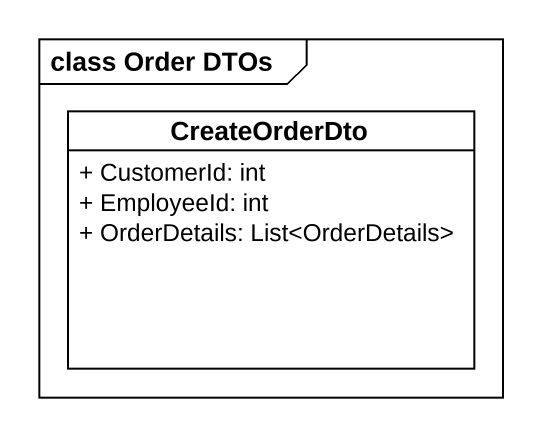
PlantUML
@startuml
mainframe class Order DTOs
hide circle
hide empty members
skinparam classAttributeIconSize 0
class CreateOrderDto {
  + CustomerId: int
  + EmployeeId: int
  + OrderDetails: List<OrderDetails>
}
@enduml
